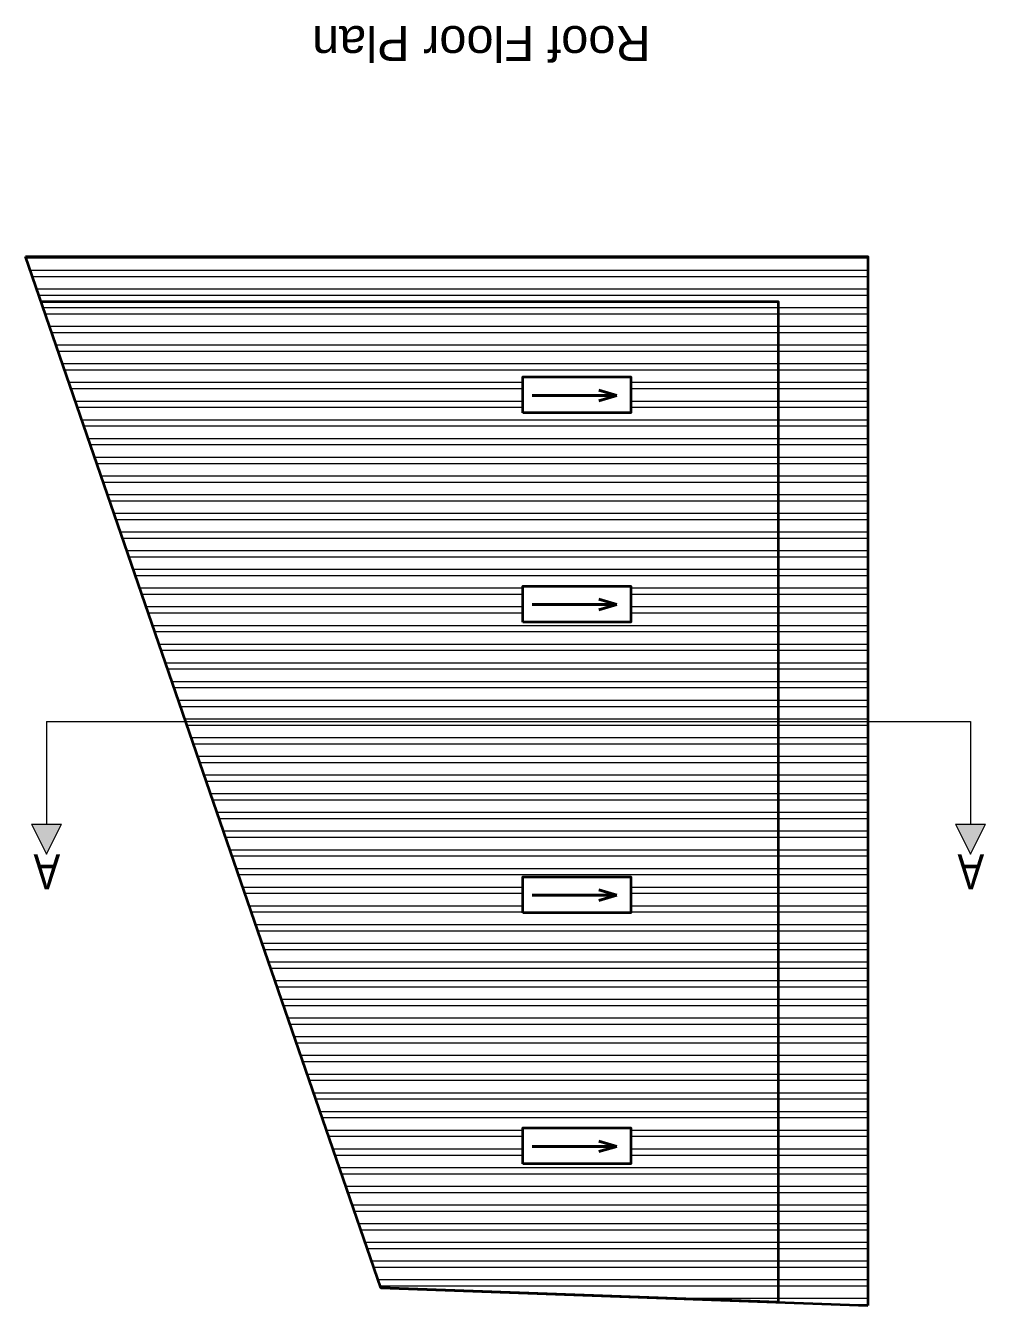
# Model space of a CAD drawing. Header units: inches. Extents: x 352731 to 371558, y -52658 to -39161.
# Drawn here: x 362513 to 362898, y -50005 to -49491 of the extents above; entities that cross this region are included whole.
import ezdxf

# ---------------------------------------------------------------- set-up
doc = ezdxf.new("R2010")
doc.units = ezdxf.units.IN
doc.header["$LTSCALE"] = 2
doc.header["$MEASUREMENT"] = 0
doc.layers.get('0').update_dxf_attribs({"linetype": 'CONTINUOUS'})
for name, color, linetype, lineweight in [('DIM_LINE', 173, 'CONTINUOUS', 20), ('door', 20, 'CONTINUOUS', 35), ('WALL - A', 1, 'CONTINUOUS', 40)]:
    doc.layers.add(name, color=color, linetype=linetype, lineweight=lineweight)
doc.styles.get("Standard").update_dxf_attribs({"font": 'ARIALN.TTF'})
pattern_1 = [(360, (721793.007, -99937.066), (1e-15, 7.5), []), (360, (721795.507, -99939.566), (1e-15, 7.5), [])]

msp = doc.modelspace()

# ---------------------------------------------------------------- hatches: boundary and pattern name
at = {"linetype": 'ByBlock', "lineweight": 5}
for points in [[(362521.08, -49823.83), (362515.08, -49811.83), (362527.08, -49811.83)], [(362891.81, -49823.83), (362885.81, -49811.83), (362897.81, -49811.83)]]:
    msp.add_hatch(color=7, dxfattribs=at).paths.add_polyline_path(points)
at = {"layer": 'DIM_LINE'}
h = msp.add_hatch(dxfattribs=at)
h.set_pattern_fill('ANSI32', color=256, scale=20, angle=315)
h.set_pattern_definition(pattern_1)
h.paths.add_polyline_path([(362512.69, -49584.09), (362518.89, -49602.09), (362814.69, -49602.09), (362814.69, -49770.66), (362850.69, -49770.66), (362850.69, -49584.09)])
h = msp.add_hatch(dxfattribs=at)
h.set_pattern_fill('ANSI32', color=256, scale=20, angle=315)
h.set_pattern_definition(pattern_1)
h.paths.add_polyline_path([(362518.89, -49602.09), (362576.95, -49770.66), (362814.69, -49770.66), (362814.69, -49602.09)])
h.paths.add_polyline_path([(362712.25, -49646.85), (362712.25, -49632.4), (362755.58, -49632.4), (362755.58, -49646.85)], flags=16)
h.paths.add_polyline_path([(362712.25, -49716.3), (362755.58, -49716.3), (362755.58, -49730.75), (362712.25, -49730.75)], flags=16)
h = msp.add_hatch(dxfattribs=at)
h.set_pattern_fill('ANSI32', color=256, scale=20, angle=315)
h.set_pattern_definition(pattern_1)
h.paths.add_polyline_path([(362655.2, -49997.86), (362814.69, -50003.6), (362814.69, -49770.66), (362576.95, -49770.66)])
h.paths.add_polyline_path([(362712.25, -49847.37), (362712.25, -49832.92), (362755.58, -49832.92), (362755.58, -49847.37)], flags=16)
h.paths.add_polyline_path([(362712.25, -49933.68), (362755.58, -49933.68), (362755.58, -49948.13), (362712.25, -49948.13)], flags=16)
h = msp.add_hatch(dxfattribs=at)
h.set_pattern_fill('ANSI32', color=256, scale=20, angle=315)
h.set_pattern_definition(pattern_1)
h.paths.add_polyline_path([(362814.69, -50003.6), (362850.69, -50004.9), (362850.69, -49770.66), (362814.69, -49770.66)])

# ---------------------------------------------------------------- linework, layer by layer
at = {"color": 7, "linetype": 'ByBlock', "lineweight": 5}
for p, q in [((362521.08, -49770.66), (362891.81, -49770.66)), ((362521.08, -49770.66), (362521.08, -49811.83)), ((362891.81, -49770.66), (362891.81, -49811.83)), ((362515.08, -49811.83), (362527.08, -49811.83)), ((362515.08, -49811.83), (362521.08, -49823.83)), ((362521.08, -49823.83), (362527.08, -49811.83)), ((362885.81, -49811.83), (362897.81, -49811.83)), ((362885.81, -49811.83), (362891.81, -49823.83)), ((362891.81, -49823.83), (362897.81, -49811.83))]:
    msp.add_line(p, q, dxfattribs=at)
at = {"layer": 'DIM_LINE'}
for points in [[(362755.58, -49646.85), (362755.58, -49632.4), (362712.25, -49632.4), (362712.25, -49646.85)], [(362755.58, -49730.75), (362755.58, -49716.3), (362712.25, -49716.3), (362712.25, -49730.75)], [(362755.58, -49847.37), (362755.58, -49832.92), (362712.25, -49832.92), (362712.25, -49847.37)], [(362755.58, -49948.13), (362755.58, -49933.68), (362712.25, -49933.68), (362712.25, -49948.13)]]:
    msp.add_lwpolyline(points, close=True, dxfattribs=at)
at = {"layer": 'door', "ltscale": 0.5}
msp.add_line((362655.2, -49997.86), (362850.69, -50004.9), dxfattribs=at)
for points in [[(362518.89, -49602.09), (362814.69, -49602.09), (362814.69, -50003.6), (362655.2, -49997.86), (362512.69, -49584.09)], [(362512.69, -49584.09), (362850.69, -49584.09), (362850.69, -50004.9)]]:
    msp.add_lwpolyline(points, dxfattribs=at)
for points in [[(362712.25, -49646.85), (362712.25, -49632.4), (362755.58, -49632.4), (362755.58, -49646.85)], [(362712.25, -49730.75), (362712.25, -49716.3), (362755.58, -49716.3), (362755.58, -49730.75)], [(362712.25, -49847.37), (362712.25, -49832.92), (362755.58, -49832.92), (362755.58, -49847.37)], [(362712.25, -49948.13), (362712.25, -49933.68), (362755.58, -49933.68), (362755.58, -49948.13)]]:
    msp.add_lwpolyline(points, close=True, dxfattribs=at)
at = {"layer": 'WALL - A'}
for p, q in [((362716.01, -49639.82), (362749.99, -49639.82)), ((362749.99, -49639.82), (362742.69, -49637.7)), ((362749.99, -49639.82), (362742.69, -49641.95)), ((362716.01, -49723.72), (362749.99, -49723.72)), ((362749.99, -49723.72), (362742.69, -49721.59)), ((362749.99, -49723.72), (362742.69, -49725.85)), ((362716.01, -49840.34), (362749.99, -49840.34)), ((362749.99, -49840.34), (362742.69, -49838.21)), ((362749.99, -49840.34), (362742.69, -49842.47)), ((362749.99, -49941.1), (362742.69, -49938.97)), ((362716.01, -49941.1), (362749.99, -49941.1)), ((362749.99, -49941.1), (362742.69, -49943.22))]:
    msp.add_line(p, q, dxfattribs=at)

# ---------------------------------------------------------------- texts
at = {"color": 7, "linetype": 'ByBlock', "lineweight": 5, "char_height": 14, "rotation": 180}
for s, insert, width, attachment_point in [('{\\fArial CE|b0|i0|c0|p34;Roof\\fArial CE|b0|i0|c238|p34; Floor Plan}', (362695.56, -49498.54), 235.547, 5), ('A', (362515.89, -49837.93), 26.5803, 3), ('A', (362886.63, -49837.93), 26.5803, 3)]:
    msp.add_mtext(s, dxfattribs=dict(at, insert=insert, width=width, attachment_point=attachment_point))

doc.saveas('drawing.dxf')
